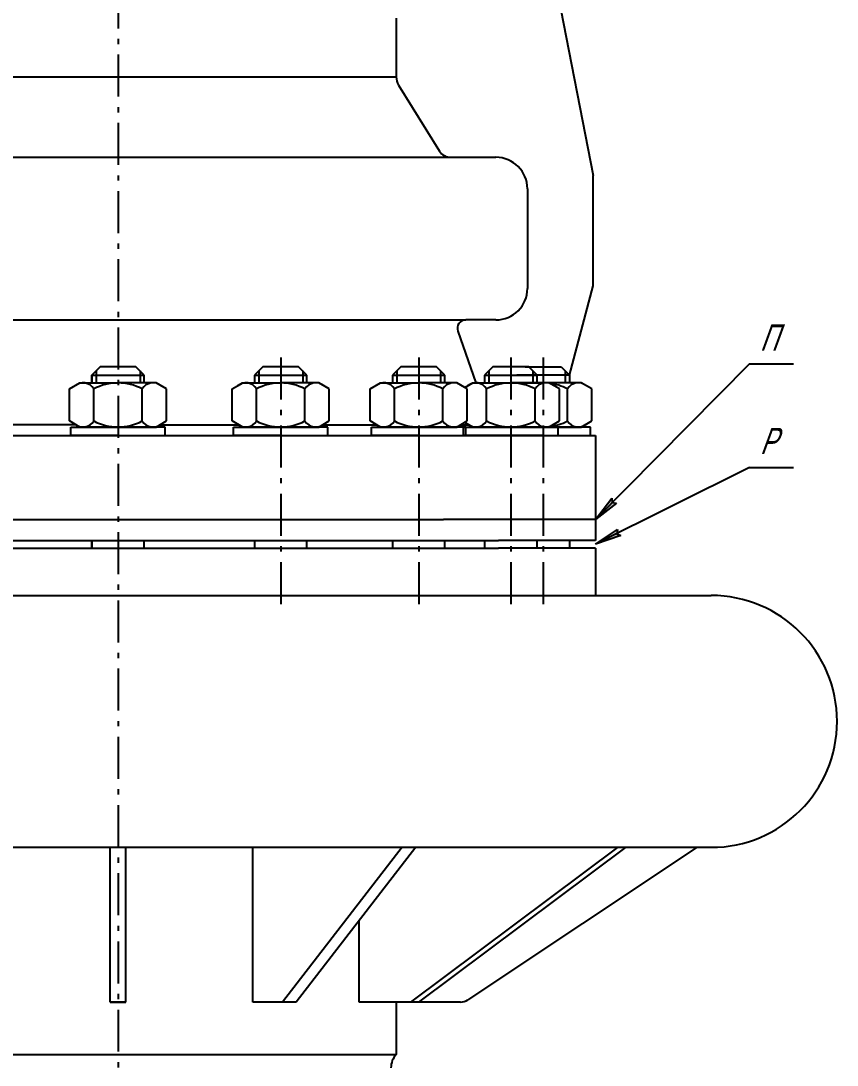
# Model space of a CAD drawing. Extents: x 0 to 841, y 0 to 594.
# Drawn here: x 360.1 to 515.6, y 167.9 to 366.9 of the extents above; entities that cross this region are included whole.
import ezdxf

# ---------------------------------------------------------------- set-up
doc = ezdxf.new("R2010")
doc.units = 0
doc.header["$MEASUREMENT"] = 0
for name, pattern in [('K5LT32768', [0]), ('K5LT_AXLED', [13, 8, -2, 1, -2]), ('K5LT_BASIC', [0]), ('K5LT_THIN', [0])]:
    doc.linetypes.add(name, pattern=pattern)
doc.layers.add('LAYER0VIEW0', color=7, linetype='Continuous')
doc.styles.add('K5_TEXTSTYLE', font='win_eskd.shx', dxfattribs={"width": 0.7, "oblique": 15, "bigfont": 'b_eskd.shx'})

# ---------------------------------------------------------------- blocks, each defined once
blk = doc.blocks.new('*L34')
at = {"layer": 'LAYER0VIEW0'}
for points in [[(0, 0), (3.16, 3.2), (3.05, 4.02)], [(0, 0), (3.98, 3.09), (3.16, 3.2)]]:
    blk.add_hatch(color=7, dxfattribs=at).paths.add_polyline_path(points)
at = {"layer": 'LAYER0VIEW0', "color": 7, "linetype": 'K5LT_THIN'}
for q in [(0, 0), (37.71, 29.64)]:
    blk.add_line((29.28, 29.64), q, dxfattribs=at)
at = {"layer": 'LAYER0VIEW0', "color": 7, "linetype": 'K5LT32768'}
for p, q in [((0, 0), (3.05, 4.02)), ((3.05, 4.02), (3.16, 3.2)), ((3.98, 3.09), (0, 0)), ((3.16, 3.2), (3.98, 3.09))]:
    blk.add_line(p, q, dxfattribs=at)
at = {"layer": 'LAYER0VIEW0', "color": 7, "style": 'K5_TEXTSTYLE', "oblique": 20, "width": 0.7}
blk.add_text('П', height=5, dxfattribs=at).set_placement((31.28, 32.18))
blk = doc.blocks.new('*L35')
at = {"layer": 'LAYER0VIEW0'}
for points in [[(4.02, 2.01), (4.18, 2.83), (0, 0)], [(4.02, 2.01), (4.77, 1.65), (0, 0)]]:
    blk.add_hatch(color=7, dxfattribs=at).paths.add_polyline_path(points)
at = {"layer": 'LAYER0VIEW0', "color": 7, "linetype": 'K5LT_THIN'}
for q in [(0, 0), (37.71, 14.66)]:
    blk.add_line((29.28, 14.66), q, dxfattribs=at)
at = {"layer": 'LAYER0VIEW0', "color": 7, "linetype": 'K5LT32768'}
for p, q in [((0, 0), (4.18, 2.83)), ((4.18, 2.83), (4.02, 2.01)), ((4.02, 2.01), (4.77, 1.65)), ((4.77, 1.65), (0, 0))]:
    blk.add_line(p, q, dxfattribs=at)
at = {"layer": 'LAYER0VIEW0', "color": 7, "style": 'K5_TEXTSTYLE', "oblique": 20, "width": 0.7}
blk.add_text('Р', height=5, dxfattribs=at).set_placement((31.28, 17.19))
blk = doc.blocks.new('*U38')
at = {"layer": 'LAYER0VIEW0', "color": 5, "linetype": 'K5LT_BASIC'}
for p, q in [((-9, 1.6), (0, 1.6)), ((0, 0), (-9, 0)), ((9, 1.6), (0, 1.6)), ((0, 0), (9, 0)), ((9, 0), (9, 1.6))]:
    blk.add_line(p, q, dxfattribs=at)
blk = doc.blocks.new('*U39')
at = {"layer": 'LAYER0VIEW0', "color": 5, "linetype": 'K5LT_BASIC'}
for p, q in [((-7.25, 8.4), (0, 8.4)), ((7.25, 8.4), (0, 8.4)), ((9.24, 7.25), (7.25, 8.4)), ((4.62, 1.15), (4.62, 7.25)), ((9.24, 1.15), (9.24, 7.25)), ((0, 0), (-7.25, 0)), ((0, 0), (7.25, 0)), ((7.25, 0), (9.24, 1.15))]:
    blk.add_line(p, q, dxfattribs=at)
for centre, radius, start, end in [((-6.67, 6.02), 2.4, 83.3058, 83.8651), ((0, -1.47), 9.87, 88.6815, 90), ((0, -1.47), 9.87, 62.0947, 82.9336), ((6.67, 6.02), 2.4, 49.008, 148.9806), ((-6.67, 2.38), 2.4, 276.1349, 276.6942), ((0, 9.87), 9.87, 270, 271.3185), ((0, 9.87), 9.87, 277.0664, 297.9053), ((6.67, 2.38), 2.4, 211.0195, 310.992)]:
    blk.add_arc(centre, radius, start, end, dxfattribs=at)
blk = doc.blocks.new('*U40')
at = {"layer": 'LAYER0VIEW0', "color": 5, "linetype": 'K5LT_BASIC'}
for p, q in [((-9, 0), (-9, 1.6)), ((-9, 1.6), (0, 1.6)), ((0, 0), (-9, 0)), ((9, 1.6), (0, 1.6)), ((0, 0), (9, 0)), ((9, 0), (9, 1.6))]:
    blk.add_line(p, q, dxfattribs=at)
blk = doc.blocks.new('*U41')
at = {"layer": 'LAYER0VIEW0', "color": 5, "linetype": 'K5LT_BASIC'}
for p, q in [((-9.24, 7.25), (-7.25, 8.4)), ((-7.25, 8.4), (0, 8.4)), ((7.25, 8.4), (0, 8.4)), ((9.24, 7.25), (7.25, 8.4)), ((-9.24, 1.15), (-9.24, 7.25)), ((-4.62, 1.15), (-4.62, 7.25)), ((4.62, 1.15), (4.62, 7.25)), ((9.24, 1.15), (9.24, 7.25)), ((-7.25, 0), (-9.24, 1.15)), ((0, 0), (-7.25, 0)), ((0, 0), (7.25, 0)), ((7.25, 0), (9.24, 1.15))]:
    blk.add_line(p, q, dxfattribs=at)
for centre, radius, start, end in [((-6.67, 6.02), 2.4, 31.0194, 130.992), ((0, -1.47), 9.87, 90, 117.9053), ((0, -1.47), 9.87, 62.0947, 90), ((6.67, 6.02), 2.4, 49.008, 148.9806), ((-6.67, 2.38), 2.4, 229.008, 328.9805), ((0, 9.87), 9.87, 242.0947, 270), ((0, 9.87), 9.87, 270, 297.9053), ((6.67, 2.38), 2.4, 211.0195, 310.992)]:
    blk.add_arc(centre, radius, start, end, dxfattribs=at)
blk = doc.blocks.new('*U42')
at = {"layer": 'LAYER0VIEW0', "color": 5, "linetype": 'K5LT_BASIC'}
for p, q in [((-9, 0), (-9, 1.6)), ((-9, 1.6), (0, 1.6)), ((0, 0), (-9, 0)), ((9, 1.6), (0, 1.6)), ((0, 0), (9, 0)), ((9, 0), (9, 1.6))]:
    blk.add_line(p, q, dxfattribs=at)
blk = doc.blocks.new('*U43')
at = {"layer": 'LAYER0VIEW0', "color": 5, "linetype": 'K5LT_BASIC'}
for p, q in [((-8.78, 7.52), (-7.25, 8.4)), ((-7.25, 8.4), (0, 8.4)), ((7.25, 8.4), (0, 8.4)), ((9.24, 7.25), (7.25, 8.4)), ((-4.62, 1.15), (-4.62, 7.25)), ((4.62, 1.15), (4.62, 7.25)), ((9.24, 1.15), (9.24, 7.25)), ((-7.25, 0), (-8.78, 0.88)), ((0, 0), (-7.25, 0)), ((0, 0), (7.25, 0)), ((7.25, 0), (9.24, 1.15))]:
    blk.add_line(p, q, dxfattribs=at)
for centre, radius, start, end in [((-6.67, 6.02), 2.4, 31.0194, 130.992), ((0, -1.47), 9.87, 90, 117.9053), ((0, -1.47), 9.87, 62.0947, 90), ((6.67, 6.02), 2.4, 49.008, 148.9806), ((-6.67, 2.38), 2.4, 229.008, 328.9805), ((0, 9.87), 9.87, 242.0947, 270), ((0, 9.87), 9.87, 270, 297.9053), ((6.67, 2.38), 2.4, 211.0195, 310.992)]:
    blk.add_arc(centre, radius, start, end, dxfattribs=at)
blk = doc.blocks.new('*U44')
at = {"layer": 'LAYER0VIEW0', "color": 5, "linetype": 'K5LT_BASIC'}
for p, q in [((-9, 0), (-9, 1.6)), ((-9, 1.6), (0, 1.6)), ((0, 0), (-9, 0)), ((9, 1.6), (0, 1.6)), ((0, 0), (9, 0)), ((9, 0), (9, 1.6))]:
    blk.add_line(p, q, dxfattribs=at)
blk = doc.blocks.new('*U45')
at = {"layer": 'LAYER0VIEW0', "color": 5, "linetype": 'K5LT_BASIC'}
for p, q in [((-9.24, 7.25), (-7.25, 8.4)), ((-7.25, 8.4), (0, 8.4)), ((7.25, 8.4), (0, 8.4)), ((9.24, 7.25), (7.25, 8.4)), ((-9.24, 1.15), (-9.24, 7.25)), ((-4.62, 1.15), (-4.62, 7.25)), ((4.62, 1.15), (4.62, 7.25)), ((9.24, 1.15), (9.24, 7.25)), ((-7.25, 0), (-9.24, 1.15)), ((0, 0), (-7.25, 0)), ((0, 0), (7.25, 0)), ((7.25, 0), (9.24, 1.15))]:
    blk.add_line(p, q, dxfattribs=at)
for centre, radius, start, end in [((-6.67, 6.02), 2.4, 31.0194, 130.992), ((0, -1.47), 9.87, 90, 117.9053), ((0, -1.47), 9.87, 62.0947, 90), ((6.67, 6.02), 2.4, 49.008, 148.9806), ((-6.67, 2.38), 2.4, 229.008, 328.9805), ((0, 9.87), 9.87, 242.0947, 270), ((0, 9.87), 9.87, 270, 297.9053), ((6.67, 2.38), 2.4, 211.0195, 310.992)]:
    blk.add_arc(centre, radius, start, end, dxfattribs=at)
blk = doc.blocks.new('*U46')
at = {"layer": 'LAYER0VIEW0', "color": 5, "linetype": 'K5LT_BASIC'}
for p, q in [((-9, 0), (-9, 1.6)), ((-9, 1.6), (0, 1.6)), ((0, 0), (-9, 0)), ((9, 1.6), (0, 1.6)), ((0, 0), (9, 0)), ((9, 0), (9, 1.6))]:
    blk.add_line(p, q, dxfattribs=at)
blk = doc.blocks.new('*U47')
at = {"layer": 'LAYER0VIEW0', "color": 5, "linetype": 'K5LT_BASIC'}
for p, q in [((-9.24, 7.25), (-7.25, 8.4)), ((-7.25, 8.4), (0, 8.4)), ((7.25, 8.4), (0, 8.4)), ((9.24, 7.25), (7.25, 8.4)), ((-9.24, 1.15), (-9.24, 7.25)), ((-4.62, 1.15), (-4.62, 7.25)), ((4.62, 1.15), (4.62, 7.25)), ((9.24, 1.15), (9.24, 7.25)), ((-7.25, 0), (-9.24, 1.15)), ((0, 0), (-7.25, 0)), ((0, 0), (7.25, 0)), ((7.25, 0), (9.24, 1.15))]:
    blk.add_line(p, q, dxfattribs=at)
for centre, radius, start, end in [((-6.67, 6.02), 2.4, 31.0194, 130.992), ((0, -1.47), 9.87, 90, 117.9053), ((0, -1.47), 9.87, 62.0947, 90), ((6.67, 6.02), 2.4, 49.008, 148.9806), ((-6.67, 2.38), 2.4, 229.008, 328.9805), ((0, 9.87), 9.87, 242.0947, 270), ((0, 9.87), 9.87, 270, 297.9053), ((6.67, 2.38), 2.4, 211.0195, 310.992)]:
    blk.add_arc(centre, radius, start, end, dxfattribs=at)

msp = doc.modelspace()

# ---------------------------------------------------------------- linework, layer by layer
at = {"layer": 'LAYER0VIEW0', "color": 7, "linetype": 'K5LT_AXLED'}
for p, q in [((378.61, 555.45), (378.61, 138.89)), ((409.61, 302.76), (409.61, 255.35)), ((435.89, 302.76), (435.89, 255.35)), ((453.45, 302.76), (453.45, 255.35)), ((459.61, 302.76), (459.61, 255.35))]:
    msp.add_line(p, q, dxfattribs=at)
at = {"layer": 'LAYER0VIEW0', "color": 5, "linetype": 'K5LT_BASIC'}
for p, q in [((455.05, 409.85), (469.11, 337.39)), ((431.61, 367.39), (431.61, 356.23)), ((325.61, 356.23), (431.61, 356.23)), ((432.06, 354.64), (439.86, 342.07)), ((314.79, 340.89), (441.99, 340.89)), ((441.99, 340.89), (450.61, 340.89)), ((469.11, 316.39), (469.11, 337.39)), ((456.61, 334.89), (456.61, 315.89)), ((464.61, 299.39), (469.11, 316.39)), ((313.12, 309.9), (444.87, 309.9)), ((450.61, 309.89), (444.87, 309.89)), ((443.36, 307.76), (446.81, 297.89)), ((375.21, 300.99), (373.61, 299.39)), ((373.61, 299.39), (375.21, 300.99)), ((382.01, 300.99), (375.21, 300.99)), ((383.61, 299.39), (382.01, 300.99)), ((406.21, 300.99), (404.61, 299.39)), ((413.01, 300.99), (406.21, 300.99)), ((414.61, 299.39), (413.01, 300.99)), ((432.49, 300.99), (430.89, 299.39)), ((439.29, 300.99), (432.49, 300.99)), ((440.89, 299.39), (439.29, 300.99)), ((450.05, 300.99), (448.45, 299.39)), ((456.85, 300.99), (450.05, 300.99)), ((456.21, 300.99), (463.01, 300.99)), ((458.45, 299.39), (456.85, 300.99)), ((463.01, 300.99), (464.61, 299.39)), ((373.61, 299.39), (373.61, 297.89)), ((373.61, 299.39), (383.61, 299.39)), ((373.61, 297.89), (373.61, 299.39)), ((383.61, 297.89), (383.61, 299.39)), ((404.61, 299.39), (404.61, 297.89)), ((404.61, 299.39), (414.61, 299.39)), ((414.61, 297.89), (414.61, 299.39)), ((430.89, 299.39), (430.89, 297.89)), ((430.89, 299.39), (440.89, 299.39)), ((440.89, 297.89), (440.89, 299.39)), ((448.45, 299.39), (448.45, 297.89)), ((448.45, 299.39), (458.45, 299.39)), ((464.61, 299.39), (454.61, 299.39)), ((458.45, 297.89), (458.45, 299.39)), ((464.61, 299.39), (464.61, 297.89)), ((370.67, 289.89), (355.56, 289.89)), ((386.55, 289.89), (401.67, 289.89)), ((417.55, 289.89), (427.94, 289.89)), ((443.83, 289.89), (445.5, 289.89)), ((307.61, 287.89), (449.61, 287.89)), ((449.61, 287.89), (450.61, 287.89)), ((449.61, 287.89), (450.61, 287.89)), ((449.61, 287.89), (450.61, 287.89)), ((449.61, 287.89), (469.61, 287.89)), ((469.61, 287.89), (469.61, 267.89)), ((316.61, 271.89), (440.61, 271.89)), ((454.61, 271.89), (440.61, 271.89)), ((469.61, 271.89), (454.61, 271.89)), ((306.11, 267.89), (451.11, 267.89)), ((373.61, 267.89), (373.61, 266.39)), ((373.61, 266.39), (373.61, 267.89)), ((383.61, 266.39), (383.61, 267.89)), ((404.61, 267.89), (404.61, 266.39)), ((414.61, 266.39), (414.61, 267.89)), ((430.89, 267.89), (430.89, 266.39)), ((440.89, 266.39), (440.89, 267.89)), ((448.45, 267.89), (448.45, 266.39)), ((454.61, 267.89), (451.11, 267.89)), ((469.61, 267.89), (454.61, 267.89)), ((458.45, 266.39), (458.45, 267.89)), ((464.61, 267.89), (464.61, 266.39)), ((306.11, 266.39), (451.11, 266.39)), ((454.61, 266.39), (451.11, 266.39)), ((469.61, 266.39), (454.61, 266.39)), ((469.61, 266.39), (469.61, 257.39)), ((265.61, 257.39), (491.61, 257.39)), ((265.61, 209.39), (491.61, 209.39)), ((377.11, 179.89), (377.11, 209.39)), ((377.11, 179.89), (377.11, 209.39)), ((380.11, 179.89), (380.11, 209.39)), ((380.11, 179.89), (380.11, 209.39)), ((404.28, 179.89), (404.28, 209.39)), ((432.72, 209.39), (409.93, 179.89)), ((435.32, 209.39), (412.53, 179.89)), ((473.84, 209.39), (434.36, 179.89)), ((475.34, 209.39), (435.86, 179.89)), ((488.92, 209.39), (445.24, 180.31)), ((424.58, 179.89), (424.58, 195.48)), ((377.11, 179.89), (380.11, 179.89)), ((380.11, 179.89), (377.11, 179.89)), ((412.53, 179.89), (404.28, 179.89)), ((435.86, 179.89), (424.58, 179.89)), ((431.61, 179.89), (431.61, 169.89)), ((443.86, 179.89), (433.21, 179.89)), ((443.86, 179.89), (433.21, 179.89)), ((325.61, 169.89), (431.61, 169.89))]:
    msp.add_line(p, q, dxfattribs=at)
at = {"layer": 'LAYER0VIEW0', "color": 7, "linetype": 'K5LT_THIN'}
for p, q in [((374.42, 300.2), (374.42, 297.89)), ((374.42, 300.2), (374.42, 297.89)), ((382.8, 300.2), (382.8, 297.89)), ((405.42, 300.2), (405.42, 297.89)), ((413.8, 300.2), (413.8, 297.89)), ((431.7, 300.2), (431.7, 297.89)), ((440.08, 300.2), (440.08, 297.89)), ((449.26, 300.2), (449.26, 297.89)), ((457.64, 300.2), (457.64, 297.89)), ((463.8, 300.2), (463.8, 297.89))]:
    msp.add_line(p, q, dxfattribs=at)
at = {"layer": 'LAYER0VIEW0', "color": 5, "linetype": 'K5LT_BASIC'}
for centre, radius, start, end in [((434.61, 356.23), 3, 180, 211.8145), ((441.99, 343.39), 2.5, 211.8145, 270), ((450.61, 334.89), 6, 0, 90), ((450.61, 315.89), 6, 270, 0), ((444.87, 308.29), 1.6, 90, 199.29), ((491.61, 233.39), 24, 270, 90), ((443.86, 182.39), 2.5, 270, 303.6579), ((443.86, 182.39), 2.5, 270, 303.6579), ((434.24, 167.39), 3.63, 136.3972, 180)]:
    msp.add_arc(centre, radius, start, end, dxfattribs=at)

# ---------------------------------------------------------------- block references
at = {"layer": 'LAYER0VIEW0'}
for name, p in [('*L34', (469.61, 271.89)), ('*U41', (378.61, 289.49)), ('*U47', (409.61, 289.49)), ('*U45', (435.89, 289.49)), ('*U43', (453.45, 289.49)), ('*U39', (459.61, 289.49)), ('*U40', (378.61, 287.89)), ('*U46', (409.61, 287.89)), ('*U44', (435.89, 287.89)), ('*U42', (453.45, 287.89)), ('*U38', (459.61, 287.89)), ('*L35', (469.61, 267.14))]:
    msp.add_blockref(name, p, dxfattribs=at)

doc.saveas('drawing.dxf')
